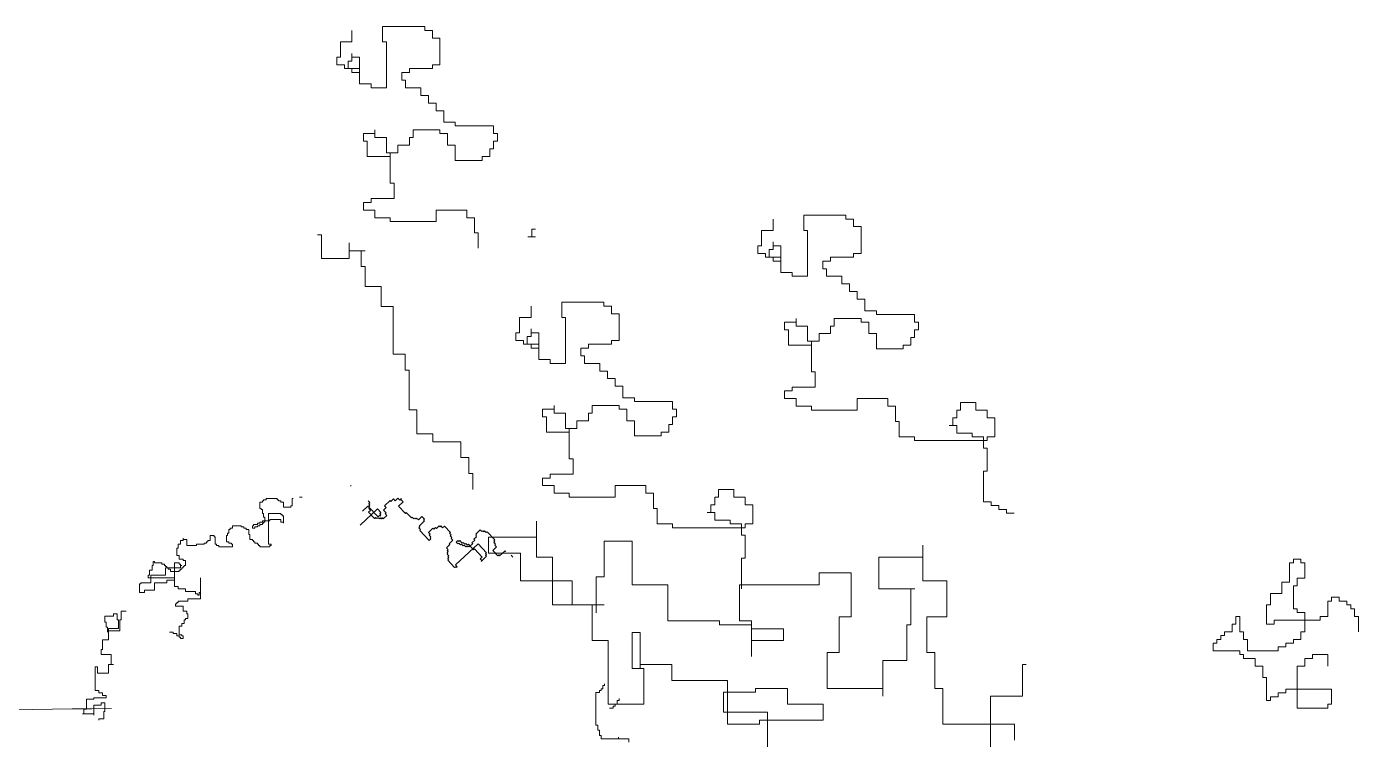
# Model space of a CAD drawing. Header units: millimetres. Extents: x 485872 to 486142, y -52344 to -52207.
# Drawn here: x 486120.5644 to 486120.8644, y -52309.1919 to -52309.0313 of the extents above; entities that cross this region are included whole.
import ezdxf

# ---------------------------------------------------------------- set-up
doc = ezdxf.new("R2010")
doc.units = ezdxf.units.MM
doc.header["$LTSCALE"] = 15
doc.layers.add('JJ2', color=3, linetype='Continuous')

# ---------------------------------------------------------------- blocks, each defined once
blk = doc.blocks.new('sf')
at = {"color": 84, "lineweight": 5}
for p, q in [((18127.14, 471775.8), (18127.14, 471774.16)), ((18145.23, 471775.8), (18127.14, 471775.8)), ((18145.23, 471769.23), (18145.23, 471775.8)), ((18120.56, 471770.87), (18120.56, 471759.37)), ((18123.85, 471770.87), (18120.56, 471770.87)), ((18123.85, 471774.16), (18123.85, 471770.87)), ((18127.14, 471774.16), (18123.85, 471774.16)), ((18158.39, 471774.16), (18158.39, 471769.23)), ((18143.59, 471749.51), (18143.59, 471769.23)), ((18143.59, 471769.23), (18145.23, 471769.23)), ((18158.39, 471769.23), (18163.32, 471769.23)), ((18158.39, 471764.3), (18158.39, 471761.01)), ((18158.39, 471762.65), (18158.39, 471764.3)), ((18163.32, 471769.23), (18163.32, 471762.65)), ((18120.56, 471759.37), (18123.85, 471759.37)), ((18123.85, 471759.37), (18123.85, 471757.72)), ((18155.1, 471762.65), (18158.39, 471762.65)), ((18155.1, 471756.08), (18155.1, 471762.65)), ((18158.39, 471761.01), (18160.03, 471761.01)), ((18160.03, 471761.01), (18160.03, 471757.72)), ((18161.67, 471759.37), (18161.67, 471757.72)), ((18164.96, 471759.37), (18161.67, 471759.37)), ((18163.32, 471762.65), (18164.96, 471762.65)), ((18164.96, 471762.65), (18164.96, 471759.37)), ((18123.85, 471757.72), (18133.72, 471757.72)), ((18133.72, 471757.72), (18133.72, 471756.08)), ((18133.72, 471756.08), (18137.01, 471756.08)), ((18137.01, 471756.08), (18137.01, 471752.79)), ((18155.1, 471757.72), (18155.1, 471751.15)), ((18160.03, 471757.72), (18155.1, 471757.72)), ((18158.39, 471756.08), (18155.1, 471756.08)), ((18158.39, 471757.72), (18158.39, 471756.08)), ((18161.67, 471757.72), (18158.39, 471757.72)), ((18128.79, 471749.51), (18128.79, 471746.22)), ((18135.36, 471749.51), (18128.79, 471749.51)), ((18135.36, 471752.79), (18135.36, 471749.51)), ((18137.01, 471752.79), (18135.36, 471752.79)), ((18150.16, 471749.51), (18143.59, 471749.51)), ((18150.16, 471751.15), (18150.16, 471749.51)), ((18155.1, 471751.15), (18150.16, 471751.15)), ((18122.21, 471742.94), (18122.21, 471739.65)), ((18125.5, 471742.94), (18122.21, 471742.94)), ((18125.5, 471746.22), (18125.5, 471742.94)), ((18128.79, 471746.22), (18125.5, 471746.22)), ((18118.92, 471739.65), (18118.92, 471734.72)), ((18122.21, 471739.65), (18118.92, 471739.65)), ((18097.54, 471733.08), (18097.54, 471729.79)), ((18113.99, 471733.08), (18097.54, 471733.08)), ((18113.99, 471734.72), (18113.99, 471733.08)), ((18118.92, 471734.72), (18113.99, 471734.72)), ((18120.56, 471731.43), (18132.07, 471731.43)), ((18120.56, 471729.79), (18120.56, 471731.43)), ((18132.07, 471731.43), (18132.07, 471728.15)), ((18148.52, 471731.43), (18148.52, 471728.15)), ((18148.52, 471729.79), (18148.52, 471731.43)), ((18095.9, 471729.79), (18095.9, 471726.5)), ((18097.54, 471729.79), (18095.9, 471729.79)), ((18095.9, 471726.5), (18097.54, 471726.5)), ((18097.54, 471726.5), (18097.54, 471723.22)), ((18113.99, 471724.86), (18117.27, 471724.86)), ((18113.99, 471718.29), (18113.99, 471724.86)), ((18117.27, 471729.79), (18120.56, 471729.79)), ((18117.27, 471724.86), (18117.27, 471729.79)), ((18132.07, 471728.15), (18133.72, 471728.15)), ((18133.72, 471728.15), (18133.72, 471724.86)), ((18133.72, 471724.86), (18138.65, 471724.86)), ((18138.65, 471724.86), (18138.65, 471721.58)), ((18143.59, 471728.15), (18143.59, 471721.58)), ((18148.52, 471728.15), (18143.59, 471728.15)), ((18153.45, 471729.79), (18148.52, 471729.79)), ((18151.81, 471726.5), (18153.45, 471726.5)), ((18151.81, 471719.93), (18151.81, 471726.5)), ((18153.45, 471726.5), (18153.45, 471729.79)), ((18097.54, 471723.22), (18099.19, 471723.22)), ((18099.19, 471723.22), (18099.19, 471719.93)), ((18099.19, 471719.93), (18102.47, 471719.93)), ((18102.47, 471719.93), (18102.47, 471718.29)), ((18138.65, 471721.58), (18141.94, 471721.58)), ((18141.94, 471721.58), (18141.94, 471708.43)), ((18143.59, 471721.58), (18141.94, 471721.58)), ((18141.94, 471721.58), (18141.94, 471719.93)), ((18141.94, 471719.93), (18151.81, 471719.93)), ((18102.47, 471718.29), (18113.99, 471718.29)), ((18140.3, 471708.43), (18140.3, 471701.86)), ((18141.94, 471708.43), (18140.3, 471708.43)), ((18140.3, 471701.86), (18150.16, 471701.86)), ((18150.16, 471701.86), (18150.16, 471700.22)), ((18109.05, 471696.93), (18109.05, 471693.64)), ((18122.21, 471696.93), (18109.05, 471696.93)), ((18122.21, 471692), (18122.21, 471696.93)), ((18148.52, 471696.93), (18148.52, 471693.64)), ((18153.45, 471696.93), (18148.52, 471696.93)), ((18150.16, 471700.22), (18153.45, 471700.22)), ((18153.45, 471700.22), (18153.45, 471696.93)), ((17946.12, 471693.07), (17942.83, 471693.07)), ((17942.83, 471693.07), (17942.83, 471689.79)), ((17964.21, 471694.72), (17946.12, 471694.72)), ((17946.12, 471694.72), (17946.12, 471693.07)), ((17964.21, 471688.15), (17964.21, 471694.72)), ((17977.37, 471693.07), (17977.37, 471688.15)), ((18109.05, 471693.64), (18105.76, 471693.64)), ((18105.76, 471693.64), (18105.76, 471687.07)), ((18141.94, 471692), (18122.21, 471692)), ((18141.94, 471693.64), (18141.94, 471692)), ((18148.52, 471693.64), (18141.94, 471693.64)), ((17942.83, 471689.79), (17939.54, 471689.79)), ((17939.54, 471689.79), (17939.54, 471678.29)), ((17962.57, 471688.15), (17964.21, 471688.15)), ((17962.57, 471668.43), (17962.57, 471688.15)), ((17977.37, 471688.15), (17982.3, 471688.15)), ((17982.3, 471688.15), (17982.3, 471681.57)), ((18079.45, 471688.71), (18081.1, 471688.71)), ((18082.74, 471685.43), (18079.45, 471685.43)), ((18081.1, 471688.71), (18081.1, 471685.43)), ((18081.1, 471685.43), (18082.74, 471685.43)), ((18104.12, 471687.07), (18104.12, 471680.5)), ((18105.76, 471687.07), (18104.12, 471687.07)), ((18171.55, 471676.03), (18171.55, 471686.29)), ((18171.55, 471686.29), (18173.26, 471686.29)), ((17974.08, 471675), (17974.08, 471681.57)), ((17974.08, 471681.57), (17977.37, 471681.57)), ((17977.37, 471681.57), (17977.37, 471683.22)), ((17977.37, 471683.22), (17977.37, 471679.93)), ((17977.37, 471679.93), (17979.01, 471679.93)), ((17979.01, 471679.93), (17979.01, 471676.64)), ((17982.3, 471681.57), (17983.94, 471681.57)), ((17983.94, 471681.57), (17983.94, 471678.29)), ((18154.43, 471679.45), (18152.72, 471679.45)), ((18152.72, 471679.45), (18159.57, 471679.45)), ((18154.43, 471672.61), (18154.43, 471679.45)), ((18159.57, 471679.45), (18159.57, 471682.87)), ((18159.57, 471682.87), (18159.57, 471676.03)), ((17939.54, 471678.29), (17942.83, 471678.29)), ((17942.83, 471678.29), (17942.83, 471676.64)), ((17942.83, 471676.64), (17952.7, 471676.64)), ((17952.7, 471676.64), (17952.7, 471675)), ((17952.7, 471675), (17955.99, 471675)), ((17955.99, 471675), (17955.99, 471671.71)), ((17979.01, 471676.64), (17974.08, 471676.64)), ((17974.08, 471676.64), (17974.08, 471670.07)), ((17977.37, 471675), (17974.08, 471675)), ((17980.66, 471676.64), (17977.37, 471676.64)), ((17977.37, 471676.64), (17977.37, 471675)), ((17983.94, 471678.29), (17980.66, 471678.29)), ((17980.66, 471678.29), (17980.66, 471676.64)), ((18159.57, 471676.03), (18171.55, 471676.03)), ((17954.34, 471668.43), (17947.77, 471668.43)), ((17947.77, 471668.43), (17947.77, 471665.14)), ((17955.99, 471671.71), (17954.34, 471671.71)), ((17954.34, 471671.71), (17954.34, 471668.43)), ((17969.14, 471668.43), (17962.57, 471668.43)), ((17974.08, 471670.07), (17969.14, 471670.07)), ((17969.14, 471670.07), (17969.14, 471668.43)), ((18152.72, 471664.05), (18152.72, 471672.61)), ((18152.72, 471672.61), (18154.43, 471672.61)), ((17944.48, 471661.86), (17941.19, 471661.86)), ((17941.19, 471661.86), (17941.19, 471658.57)), ((17947.77, 471665.14), (17944.48, 471665.14)), ((17944.48, 471665.14), (17944.48, 471661.86)), ((18145.87, 471655.5), (18145.87, 471664.05)), ((18145.87, 471664.05), (18152.72, 471664.05)), ((17941.19, 471658.57), (17937.9, 471658.57)), ((17937.9, 471658.57), (17937.9, 471653.64)), ((18050.16, 471655.65), (18046.87, 471655.65)), ((18046.87, 471655.65), (18046.87, 471652.37)), ((18068.25, 471657.3), (18050.16, 471657.3)), ((18050.16, 471657.3), (18050.16, 471655.65)), ((18068.25, 471650.72), (18068.25, 471657.3)), ((18081.4, 471655.65), (18081.4, 471650.72)), ((18140.73, 471634.97), (18140.73, 471655.5)), ((18140.73, 471655.5), (18145.87, 471655.5)), ((17932.97, 471652), (17916.52, 471652)), ((17916.52, 471652), (17916.52, 471648.71)), ((17937.9, 471653.64), (17932.97, 471653.64)), ((17932.97, 471653.64), (17932.97, 471652)), ((17939.54, 471648.71), (17939.54, 471650.35)), ((17939.54, 471650.35), (17951.05, 471650.35)), ((17951.05, 471650.35), (17951.05, 471647.07)), ((17967.5, 471648.71), (17967.5, 471650.35)), ((17967.5, 471650.35), (17967.5, 471647.07)), ((18046.87, 471652.37), (18043.58, 471652.37)), ((18043.58, 471652.37), (18043.58, 471640.86)), ((18066.6, 471650.72), (18068.25, 471650.72)), ((18066.6, 471631.01), (18066.6, 471650.72)), ((18081.4, 471650.72), (18086.33, 471650.72)), ((18086.33, 471650.72), (18086.33, 471644.15)), ((17916.52, 471648.71), (17914.88, 471648.71)), ((17914.88, 471648.71), (17914.88, 471645.42)), ((17914.88, 471645.42), (17916.52, 471645.42)), ((17916.52, 471645.42), (17916.52, 471642.14)), ((17936.25, 471643.78), (17936.25, 471648.71)), ((17936.25, 471648.71), (17939.54, 471648.71)), ((17951.05, 471647.07), (17952.7, 471647.07)), ((17952.7, 471647.07), (17952.7, 471643.78)), ((17967.5, 471647.07), (17962.57, 471647.07)), ((17962.57, 471647.07), (17962.57, 471640.49)), ((17972.43, 471648.71), (17967.5, 471648.71)), ((17970.79, 471638.85), (17970.79, 471645.42)), ((17970.79, 471645.42), (17972.43, 471645.42)), ((17972.43, 471645.42), (17972.43, 471648.71)), ((18078.11, 471637.58), (18078.11, 471644.15)), ((18078.11, 471644.15), (18081.4, 471644.15)), ((18081.4, 471644.15), (18081.4, 471645.79)), ((18081.4, 471645.79), (18081.4, 471642.51)), ((18086.33, 471644.15), (18087.98, 471644.15)), ((18087.98, 471644.15), (18087.98, 471640.86)), ((17916.52, 471642.14), (17918.17, 471642.14)), ((17918.17, 471642.14), (17918.17, 471638.85)), ((17918.17, 471638.85), (17921.45, 471638.85)), ((17921.45, 471638.85), (17921.45, 471637.21)), ((17932.97, 471637.21), (17932.97, 471643.78)), ((17932.97, 471643.78), (17936.25, 471643.78)), ((17952.7, 471643.78), (17957.63, 471643.78)), ((17957.63, 471643.78), (17957.63, 471640.49)), ((17957.63, 471640.49), (17960.92, 471640.49)), ((17960.92, 471640.49), (17960.92, 471638.85)), ((17962.57, 471640.49), (17960.92, 471640.49)), ((17960.92, 471640.49), (17960.92, 471627.35)), ((17960.92, 471638.85), (17970.79, 471638.85)), ((18043.58, 471640.86), (18046.87, 471640.86)), ((18046.87, 471640.86), (18046.87, 471639.22)), ((18046.87, 471639.22), (18056.73, 471639.22)), ((18056.73, 471639.22), (18056.73, 471637.58)), ((18083.05, 471639.22), (18078.11, 471639.22)), ((18078.11, 471639.22), (18078.11, 471632.65)), ((18081.4, 471642.51), (18083.05, 471642.51)), ((18084.69, 471639.22), (18081.4, 471639.22)), ((18081.4, 471639.22), (18081.4, 471637.58)), ((18083.05, 471642.51), (18083.05, 471639.22)), ((18087.98, 471640.86), (18084.69, 471640.86)), ((18084.69, 471640.86), (18084.69, 471639.22)), ((17921.45, 471637.21), (17932.97, 471637.21)), ((18056.73, 471637.58), (18060.02, 471637.58)), ((18060.02, 471634.29), (18058.38, 471634.29)), ((18058.38, 471634.29), (18058.38, 471631.01)), ((18060.02, 471637.58), (18060.02, 471634.29)), ((18078.11, 471632.65), (18073.18, 471632.65)), ((18073.18, 471632.65), (18073.18, 471631.01)), ((18081.4, 471637.58), (18078.11, 471637.58)), ((18135.6, 471628.13), (18135.6, 471634.97)), ((18135.6, 471634.97), (18140.73, 471634.97)), ((17960.92, 471627.35), (17959.28, 471627.35)), ((17959.28, 471627.35), (17959.28, 471620.78)), ((18051.8, 471627.72), (18048.51, 471627.72)), ((18048.51, 471627.72), (18048.51, 471624.43)), ((18058.38, 471631.01), (18051.8, 471631.01)), ((18051.8, 471631.01), (18051.8, 471627.72)), ((18073.18, 471631.01), (18066.6, 471631.01)), ((18133.88, 471628.13), (18135.6, 471628.13)), ((18133.88, 471611.02), (18133.88, 471628.13)), ((18045.22, 471621.15), (18041.93, 471621.15)), ((18041.93, 471621.15), (18041.93, 471616.22)), ((18048.51, 471624.43), (18045.22, 471624.43)), ((18045.22, 471624.43), (18045.22, 471621.15)), ((17941.19, 471615.85), (17928.03, 471615.85)), ((17928.03, 471615.85), (17928.03, 471612.56)), ((17941.19, 471610.92), (17941.19, 471615.85)), ((17959.28, 471620.78), (17969.14, 471620.78)), ((17972.43, 471615.85), (17967.5, 471615.85)), ((17967.5, 471615.85), (17967.5, 471612.56)), ((17969.14, 471620.78), (17969.14, 471619.13)), ((17969.14, 471619.13), (17972.43, 471619.13)), ((17972.43, 471619.13), (17972.43, 471615.85)), ((18041.93, 471616.22), (18037, 471616.22)), ((18037, 471616.22), (18037, 471614.57)), ((17885.28, 471607.63), (17885.28, 471610.92)), ((17885.28, 471610.92), (17890.21, 471610.92)), ((17890.21, 471610.92), (17890.21, 471614.21)), ((17890.21, 471614.21), (17896.79, 471614.21)), ((17896.79, 471614.21), (17896.79, 471610.92)), ((17896.79, 471610.92), (17898.43, 471610.92)), ((17898.43, 471610.92), (17898.43, 471607.63)), ((17924.74, 471612.56), (17924.74, 471605.99)), ((17928.03, 471612.56), (17924.74, 471612.56)), ((17960.92, 471610.92), (17941.19, 471610.92)), ((17967.5, 471612.56), (17960.92, 471612.56)), ((17960.92, 471612.56), (17960.92, 471610.92)), ((18020.56, 471611.29), (18018.91, 471611.29)), ((18018.91, 471611.29), (18018.91, 471608)), ((18037, 471614.57), (18020.56, 471614.57)), ((18020.56, 471614.57), (18020.56, 471611.29)), ((18040.29, 471606.36), (18040.29, 471611.29)), ((18040.29, 471611.29), (18043.58, 471611.29)), ((18043.58, 471611.29), (18043.58, 471612.93)), ((18043.58, 471612.93), (18055.09, 471612.93)), ((18055.09, 471612.93), (18055.09, 471609.65)), ((18071.53, 471611.29), (18071.53, 471612.93)), ((18071.53, 471612.93), (18071.53, 471609.65)), ((18076.47, 471611.29), (18071.53, 471611.29)), ((18076.47, 471608), (18076.47, 471611.29)), ((18130.46, 471611.02), (18133.88, 471611.02)), ((18130.46, 471600.76), (18130.46, 471611.02)), ((17881.99, 471607.63), (17885.28, 471607.63)), ((17881.99, 471599.42), (17881.99, 471607.63)), ((17898.43, 471607.63), (17900.08, 471607.63)), ((17901.72, 471604.35), (17898.43, 471604.35)), ((17898.43, 471604.35), (17898.43, 471601.06)), ((17900.08, 471607.63), (17900.08, 471604.35)), ((17900.08, 471604.35), (17901.72, 471604.35)), ((17924.74, 471605.99), (17923.1, 471605.99)), ((17923.1, 471605.99), (17923.1, 471599.42)), ((18018.91, 471608), (18020.56, 471608)), ((18020.56, 471608), (18020.56, 471604.72)), ((18020.56, 471604.72), (18022.2, 471604.72)), ((18022.2, 471604.72), (18022.2, 471601.43)), ((18037, 471599.79), (18037, 471606.36)), ((18037, 471606.36), (18040.29, 471606.36)), ((18055.09, 471609.65), (18056.73, 471609.65)), ((18056.73, 471609.65), (18056.73, 471606.36)), ((18056.73, 471606.36), (18061.67, 471606.36)), ((18061.67, 471606.36), (18061.67, 471603.07)), ((18071.53, 471609.65), (18066.6, 471609.65)), ((18066.6, 471609.65), (18066.6, 471603.07)), ((18074.82, 471601.43), (18074.82, 471608)), ((18074.82, 471608), (18076.47, 471608)), ((17885.28, 471599.42), (17881.99, 471599.42)), ((17885.28, 471597.77), (17885.28, 471599.42)), ((17891.85, 471599.42), (17886.92, 471599.42)), ((17886.92, 471599.42), (17886.92, 471594.49)), ((17898.43, 471601.06), (17891.85, 471601.06)), ((17891.85, 471601.06), (17891.85, 471599.42)), ((17923.1, 471599.42), (17916.52, 471599.42)), ((17916.52, 471599.42), (17916.52, 471597.77)), ((18022.2, 471601.43), (18025.49, 471601.43)), ((18025.49, 471601.43), (18025.49, 471599.79)), ((18025.49, 471599.79), (18037, 471599.79)), ((18061.67, 471603.07), (18064.96, 471603.07)), ((18064.96, 471603.07), (18064.96, 471601.43)), ((18066.6, 471603.07), (18064.96, 471603.07)), ((18064.96, 471603.07), (18064.96, 471589.93)), ((18064.96, 471601.43), (18074.82, 471601.43)), ((18123.61, 471597.33), (18123.61, 471600.76)), ((18123.61, 471600.76), (18130.46, 471600.76)), ((17916.52, 471597.77), (17885.28, 471597.77)), ((17886.92, 471594.49), (17885.28, 471594.49)), ((17885.28, 471594.49), (17885.28, 471584.63)), ((18111.63, 471590.49), (18111.63, 471597.33)), ((18111.63, 471597.33), (18123.61, 471597.33)), ((18064.96, 471589.93), (18063.31, 471589.93)), ((18063.31, 471589.93), (18063.31, 471583.36)), ((18108.2, 471583.65), (18108.2, 471590.49)), ((18108.2, 471590.49), (18111.63, 471590.49)), ((17885.28, 471584.63), (17886.92, 471584.63)), ((17886.92, 471584.63), (17886.92, 471571.48)), ((18063.31, 471583.36), (18073.18, 471583.36)), ((18073.18, 471583.36), (18073.18, 471581.71)), ((18073.18, 471581.71), (18076.47, 471581.71)), ((18076.47, 471581.71), (18076.47, 471578.43)), ((18106.49, 471576.81), (18106.49, 471583.65)), ((18106.49, 471583.65), (18108.2, 471583.65)), ((17994.24, 471573.5), (17994.24, 471576.78)), ((17994.24, 471576.78), (18000.82, 471576.78)), ((18000.82, 471576.78), (18000.82, 471573.5)), ((18045.22, 471578.43), (18032.07, 471578.43)), ((18032.07, 471578.43), (18032.07, 471575.14)), ((18045.22, 471573.5), (18045.22, 471578.43)), ((18076.47, 471578.43), (18071.53, 471578.43)), ((18071.53, 471578.43), (18071.53, 471575.14)), ((18158.84, 471578.69), (18158.84, 471578.15)), ((17883.63, 471569.84), (17880.34, 471569.84)), ((17880.34, 471569.84), (17880.34, 471568.2)), ((17886.92, 471571.48), (17883.63, 471571.48)), ((17883.63, 471571.48), (17883.63, 471569.84)), ((17986.02, 471570.21), (17989.31, 471570.21)), ((17986.02, 471562), (17986.02, 471570.21)), ((17989.31, 471570.21), (17989.31, 471573.5)), ((17989.31, 471573.5), (17994.24, 471573.5)), ((18000.82, 471573.5), (18002.47, 471573.5)), ((18002.47, 471573.5), (18002.47, 471570.21)), ((18002.47, 471570.21), (18004.11, 471570.21)), ((18004.11, 471570.21), (18004.11, 471566.92)), ((18028.78, 471575.14), (18028.78, 471568.57)), ((18032.07, 471575.14), (18028.78, 471575.14)), ((18064.96, 471573.5), (18045.22, 471573.5)), ((18071.53, 471575.14), (18064.96, 471575.14)), ((18064.96, 471575.14), (18064.96, 471573.5)), ((18135.43, 471566.51), (18138.35, 471569.62)), ((18136.41, 471571.44), (18137.5, 471572.61)), ((18138.35, 471569.62), (18136.41, 471571.44)), ((18137.12, 471572.97), (18137.89, 471572.24)), ((18137.5, 471572.61), (18137.12, 471572.97)), ((18137.89, 471572.24), (18138.62, 471573.02)), ((18138.62, 471573.02), (18139.79, 471571.93)), ((18139.79, 471571.93), (18140.52, 471572.7)), ((18140.52, 471572.7), (18141.68, 471571.61)), ((18141.68, 471571.61), (18142.04, 471572)), ((18142.04, 471572), (18144.37, 471569.81)), ((18144.37, 471569.81), (18143.65, 471569.04)), ((18151.54, 471569.67), (18147.16, 471565.01)), ((18150.74, 471571.15), (18151.47, 471571.93)), ((18151.13, 471570.79), (18150.74, 471571.15)), ((18150.76, 471570.4), (18151.13, 471570.79)), ((18151.15, 471570.03), (18150.76, 471570.4)), ((18150.79, 471569.64), (18151.15, 471570.03)), ((18151.17, 471569.28), (18150.79, 471569.64)), ((18153.87, 471567.48), (18151.54, 471569.67)), ((18179.88, 471573.43), (18180.94, 471573.43)), ((18183.61, 471572.9), (18184.14, 471572.9)), ((18184.14, 471572.9), (18184.14, 471569.7)), ((18184.14, 471569.7), (18184.67, 471569.7)), ((18184.67, 471569.7), (18184.67, 471569.17)), ((18187.87, 471569.17), (18187.87, 471571.3)), ((18187.87, 471571.3), (18188.94, 471571.3)), ((18188.94, 471571.3), (18188.94, 471571.83)), ((18188.94, 471571.83), (18190, 471571.83)), ((18190, 471571.83), (18190, 471572.37)), ((18190, 471572.37), (18190.53, 471572.37)), ((18190.53, 471572.37), (18190.53, 471572.9)), ((18190.53, 471572.9), (18195.33, 471572.9)), ((18195.33, 471572.9), (18195.33, 471572.37)), ((18195.33, 471572.37), (18196.4, 471572.37)), ((18196.4, 471572.37), (18196.4, 471571.83)), ((18196.4, 471571.83), (18196.93, 471571.83)), ((18196.93, 471571.83), (18196.93, 471571.3)), ((18196.93, 471571.3), (18197.99, 471571.3)), ((18197.99, 471571.3), (18197.99, 471568.64)), ((17877.05, 471566.56), (17873.77, 471566.56)), ((17880.34, 471568.2), (17877.05, 471568.2)), ((17877.05, 471568.2), (17877.05, 471566.56)), ((18005.76, 471566.92), (18002.47, 471566.92)), ((18002.47, 471566.92), (18002.47, 471563.64)), ((18004.11, 471566.92), (18005.76, 471566.92)), ((18028.78, 471568.57), (18027.13, 471568.57)), ((18027.13, 471568.57), (18027.13, 471562)), ((18127.22, 471563.99), (18128.32, 471565.15)), ((18127.61, 471563.62), (18127.22, 471563.99)), ((18128.32, 471565.15), (18129.87, 471563.69)), ((18129.87, 471563.69), (18130.6, 471564.47)), ((18130.6, 471564.47), (18130.99, 471564.11)), ((18130.99, 471564.11), (18131.35, 471564.5)), ((18131.35, 471564.5), (18131.74, 471564.13)), ((18131.74, 471564.13), (18132.47, 471564.91)), ((18132.47, 471564.91), (18132.86, 471564.54)), ((18132.86, 471564.54), (18135.05, 471566.88)), ((18135.05, 471566.88), (18135.43, 471566.51)), ((18144.1, 471566.41), (18143.38, 471565.64)), ((18143.38, 471565.64), (18144.93, 471564.18)), ((18143.65, 471569.04), (18144.81, 471567.94)), ((18144.81, 471567.94), (18143.72, 471566.78)), ((18143.72, 471566.78), (18144.1, 471566.41)), ((18144.93, 471564.18), (18145.29, 471564.57)), ((18145.29, 471564.57), (18145.68, 471564.2)), ((18145.68, 471564.2), (18146.05, 471564.59)), ((18145.97, 471566.85), (18147.43, 471568.41)), ((18146.36, 471566.49), (18145.97, 471566.85)), ((18146, 471566.1), (18146.36, 471566.49)), ((18146.39, 471565.73), (18146, 471566.1)), ((18146.02, 471565.35), (18146.39, 471565.73)), ((18146.39, 471565.73), (18146.02, 471565.35)), ((18146.05, 471564.59), (18146.43, 471564.23)), ((18147.16, 471565.01), (18146.39, 471565.73)), ((18146.43, 471564.23), (18146.8, 471564.62)), ((18146.8, 471564.62), (18147.19, 471564.25)), ((18147.19, 471564.25), (18147.55, 471564.64)), ((18147.43, 471568.41), (18154.81, 471561.48)), ((18147.55, 471564.64), (18147.94, 471564.28)), ((18147.94, 471564.28), (18148.3, 471564.67)), ((18148.3, 471564.67), (18148.69, 471564.3)), ((18148.69, 471564.3), (18151.24, 471567.02)), ((18150.47, 471567.75), (18151.2, 471568.53)), ((18151.24, 471567.02), (18150.47, 471567.75)), ((18150.81, 471568.89), (18151.17, 471569.28)), ((18151.2, 471568.53), (18150.81, 471568.89)), ((18184.67, 471569.17), (18187.87, 471569.17)), ((18187.87, 471562.25), (18187.87, 471565.44)), ((18187.87, 471565.44), (18188.4, 471565.44)), ((18188.4, 471565.44), (18188.4, 471565.98)), ((18188.4, 471565.98), (18188.94, 471565.98)), ((18188.94, 471565.98), (18188.94, 471566.51)), ((18188.94, 471566.51), (18194.26, 471566.51)), ((18194.26, 471566.51), (18194.26, 471553.2)), ((18196.4, 471564.91), (18195.86, 471564.91)), ((18195.86, 471564.91), (18195.86, 471562.78)), ((18196.93, 471566.51), (18196.4, 471566.51)), ((18196.4, 471566.51), (18196.4, 471564.91)), ((18197.46, 471568.11), (18196.93, 471568.11)), ((18196.93, 471568.11), (18196.93, 471566.51)), ((18197.99, 471568.64), (18197.46, 471568.64)), ((18197.46, 471568.64), (18197.46, 471568.11)), ((17989.31, 471562), (17986.02, 471562)), ((17989.31, 471560.35), (17989.31, 471562)), ((18020.56, 471560.35), (17989.31, 471560.35)), ((17995.89, 471562), (17990.96, 471562)), ((17990.96, 471562), (17990.96, 471557.07)), ((18002.47, 471563.64), (17995.89, 471563.64)), ((17995.89, 471563.64), (17995.89, 471562)), ((18027.13, 471562), (18020.56, 471562)), ((18020.56, 471562), (18020.56, 471560.35)), ((18079.1, 471556.28), (18079.1, 471563.12)), ((18079.1, 471563.12), (18079.1, 471547.72)), ((18096.98, 471555.1), (18100.26, 471558.59)), ((18100.26, 471558.59), (18100.65, 471558.23)), ((18100.65, 471558.23), (18101.38, 471559.01)), ((18101.38, 471559.01), (18101.77, 471558.64)), ((18101.77, 471558.64), (18102.13, 471559.03)), ((18102.13, 471559.03), (18102.52, 471558.67)), ((18102.52, 471558.67), (18103.25, 471559.44)), ((18103.25, 471559.44), (18105.19, 471557.62)), ((18116.1, 471558.35), (18118.65, 471561.07)), ((18116.49, 471557.99), (18116.1, 471558.35)), ((18118.65, 471561.07), (18119.43, 471560.34)), ((18119.43, 471560.34), (18120.16, 471561.12)), ((18120.16, 471561.12), (18120.54, 471560.76)), ((18120.54, 471560.76), (18120.91, 471561.14)), ((18120.91, 471561.14), (18122.07, 471560.05)), ((18122.07, 471560.05), (18122.44, 471560.44)), ((18122.44, 471560.44), (18123.21, 471559.71)), ((18123.21, 471559.71), (18123.58, 471560.1)), ((18123.58, 471560.1), (18125.52, 471558.28)), ((18125.52, 471558.28), (18124.79, 471557.5)), ((18125.25, 471554.88), (18129.26, 471559.15)), ((18127.25, 471563.23), (18127.61, 471563.62)), ((18129.58, 471561.05), (18127.25, 471563.23)), ((18128.87, 471559.52), (18129.6, 471560.29)), ((18129.26, 471559.15), (18128.87, 471559.52)), ((18129.21, 471560.66), (18129.58, 471561.05)), ((18129.6, 471560.29), (18129.21, 471560.66)), ((18188.94, 471562.78), (18187.87, 471562.78)), ((18193.73, 471563.85), (18188.94, 471563.85)), ((18188.94, 471563.85), (18188.94, 471562.78)), ((18193.73, 471563.31), (18193.73, 471563.85)), ((18196.93, 471563.31), (18193.73, 471563.31)), ((18195.86, 471562.78), (18196.4, 471562.78)), ((18196.4, 471562.78), (18196.4, 471562.25)), ((18196.4, 471562.25), (18196.93, 471562.25)), ((18196.93, 471562.78), (18196.93, 471563.31)), ((18197.99, 471562.78), (18196.93, 471562.78)), ((18196.93, 471562.25), (18196.93, 471561.72)), ((18196.93, 471561.72), (18197.99, 471561.72)), ((18197.99, 471562.25), (18197.99, 471562.78)), ((18199.06, 471562.25), (18197.99, 471562.25)), ((18197.99, 471561.72), (18197.99, 471561.18)), ((18197.99, 471561.18), (18199.06, 471561.18)), ((18199.06, 471561.72), (18199.06, 471562.25)), ((18200.66, 471561.72), (18199.06, 471561.72)), ((18199.06, 471561.18), (18199.06, 471560.65)), ((18199.06, 471560.65), (18200.13, 471560.65)), ((18200.13, 471560.65), (18200.13, 471560.12)), ((18200.13, 471560.12), (18201.19, 471560.12)), ((18200.66, 471561.18), (18200.66, 471561.72)), ((18201.19, 471561.18), (18200.66, 471561.18)), ((18201.19, 471560.12), (18201.19, 471561.18)), ((18202.79, 471557.46), (18202.79, 471559.59)), ((18202.79, 471559.59), (18203.86, 471559.59)), ((18203.86, 471559.59), (18203.86, 471560.12)), ((18203.86, 471560.12), (18204.92, 471560.12)), ((18204.92, 471560.12), (18204.92, 471560.65)), ((18204.92, 471560.65), (18205.99, 471560.65)), ((18205.99, 471561.18), (18209.72, 471561.18)), ((18205.99, 471560.65), (18205.99, 471561.18)), ((18209.72, 471561.18), (18209.72, 471560.12)), ((18209.72, 471560.12), (18210.78, 471560.12)), ((18210.78, 471560.12), (18210.78, 471559.59)), ((18210.78, 471559.59), (18211.32, 471559.59)), ((18211.32, 471559.59), (18211.32, 471557.99)), ((17913.02, 471552.86), (17913.02, 471537.46)), ((17913.02, 471547.72), (17913.02, 471552.86)), ((17990.96, 471557.07), (17989.31, 471557.07)), ((17989.31, 471557.07), (17989.31, 471547.21)), ((18038.01, 471554.57), (18038.01, 471535.75)), ((18049.99, 471554.57), (18038.01, 471554.57)), ((18049.99, 471539.17), (18049.99, 471554.57)), ((18099.64, 471556.28), (18079.1, 471556.28)), ((18096.33, 471552.06), (18097.05, 471552.84)), ((18096.67, 471553.2), (18097.4, 471553.98)), ((18097.05, 471552.84), (18096.67, 471553.2)), ((18097.37, 471554.73), (18096.98, 471555.1)), ((18097.01, 471554.34), (18097.37, 471554.73)), ((18097.4, 471553.98), (18097.01, 471554.34)), ((18099.64, 471549.43), (18099.64, 471556.28)), ((18100.55, 471549.56), (18104.19, 471553.45)), ((18104.19, 471553.45), (18113.9, 471544.34)), ((18105.19, 471557.62), (18104.83, 471557.23)), ((18104.83, 471557.23), (18105.22, 471556.87)), ((18105.22, 471556.87), (18104.85, 471556.48)), ((18104.85, 471556.48), (18106.02, 471555.39)), ((18106.02, 471555.39), (18105.65, 471555)), ((18105.65, 471555), (18106.82, 471553.91)), ((18108.35, 471553.2), (18106.16, 471550.87)), ((18106.82, 471553.91), (18106.45, 471553.52)), ((18106.45, 471553.52), (18108.01, 471552.06)), ((18108.01, 471552.06), (18108.37, 471552.45)), ((18108.74, 471552.84), (18108.35, 471553.2)), ((18108.37, 471552.45), (18108.76, 471552.09)), ((18109.46, 471553.62), (18108.74, 471552.84)), ((18108.76, 471552.09), (18109.12, 471552.47)), ((18109.12, 471552.47), (18109.51, 471552.11)), ((18109.85, 471553.25), (18109.46, 471553.62)), ((18109.51, 471552.11), (18110.24, 471552.89)), ((18110.58, 471554.03), (18109.85, 471553.25)), ((18110.24, 471552.89), (18110.63, 471552.52)), ((18110.97, 471553.66), (18110.58, 471554.03)), ((18110.63, 471552.52), (18111.36, 471553.3)), ((18112.06, 471554.83), (18110.97, 471553.66)), ((18111.36, 471553.3), (18111.75, 471552.94)), ((18111.75, 471552.94), (18112.48, 471553.71)), ((18112.45, 471554.47), (18112.06, 471554.83)), ((18112.82, 471554.85), (18112.45, 471554.47)), ((18112.48, 471553.71), (18112.86, 471553.35)), ((18113.59, 471554.13), (18112.82, 471554.85)), ((18112.86, 471553.35), (18113.59, 471554.13)), ((18115.08, 471554.93), (18115.8, 471555.7)), ((18116.63, 471553.47), (18115.08, 471554.93)), ((18115.42, 471556.07), (18116.15, 471556.85)), ((18115.8, 471555.7), (18115.42, 471556.07)), ((18115.76, 471557.21), (18116.49, 471557.99)), ((18116.15, 471556.85), (18115.76, 471557.21)), ((18116.26, 471553.08), (18116.63, 471553.47)), ((18117.82, 471551.62), (18116.26, 471553.08)), ((18125.18, 471557.14), (18124.45, 471556.36)), ((18124.45, 471556.36), (18124.84, 471556)), ((18124.84, 471556), (18124.47, 471555.61)), ((18124.47, 471555.61), (18125.25, 471554.88)), ((18124.79, 471557.5), (18125.18, 471557.14)), ((18194.26, 471553.2), (18193.2, 471553.2)), ((18193.2, 471553.2), (18193.2, 471552.67)), ((18193.2, 471552.67), (18193.73, 471552.67)), ((18193.73, 471552.67), (18193.73, 471552.13)), ((18197.99, 471552.13), (18197.99, 471552.67)), ((18197.99, 471552.67), (18198.53, 471552.67)), ((18198.53, 471552.67), (18198.53, 471553.2)), ((18198.53, 471553.2), (18199.06, 471553.2)), ((18199.06, 471553.2), (18199.06, 471553.73)), ((18199.06, 471553.73), (18200.13, 471553.73)), ((18200.13, 471553.73), (18200.13, 471554.26)), ((18200.13, 471554.26), (18200.66, 471554.26)), ((18200.66, 471554.26), (18200.66, 471554.8)), ((18200.66, 471554.8), (18201.19, 471554.8)), ((18201.19, 471554.8), (18201.19, 471555.33)), ((18201.19, 471555.33), (18202.26, 471555.33)), ((18202.26, 471555.33), (18202.26, 471557.46)), ((18202.26, 471557.46), (18202.79, 471557.46)), ((18209.72, 471553.2), (18209.72, 471552.13)), ((18210.25, 471553.2), (18209.72, 471553.2)), ((18211.32, 471553.73), (18210.25, 471553.73)), ((18210.25, 471553.73), (18210.25, 471553.2)), ((18211.32, 471557.99), (18211.85, 471557.99)), ((18212.38, 471554.26), (18211.32, 471554.26)), ((18211.32, 471554.26), (18211.32, 471553.73)), ((18211.85, 471557.99), (18211.85, 471556.93)), ((18211.85, 471556.93), (18212.38, 471556.93)), ((18212.38, 471556.93), (18212.38, 471554.26)), ((18215.58, 471552.13), (18215.58, 471552.67)), ((18215.58, 471552.67), (18216.64, 471552.67)), ((18216.64, 471552.67), (18216.64, 471553.2)), ((18216.64, 471553.2), (18217.18, 471553.2)), ((18217.18, 471553.2), (18217.18, 471556.39)), ((18217.18, 471556.39), (18217.71, 471556.39)), ((18217.71, 471556.39), (18217.71, 471556.93)), ((18217.71, 471556.93), (18219.31, 471556.93)), ((18219.31, 471556.93), (18219.31, 471554.8)), ((18219.31, 471554.8), (18220.37, 471554.8)), ((18220.37, 471554.8), (18220.37, 471554.26)), ((18220.37, 471554.26), (18220.91, 471554.26)), ((18220.91, 471554.26), (18220.91, 471553.73)), ((18220.91, 471553.73), (18221.97, 471553.73)), ((18221.97, 471553.73), (18221.97, 471553.2)), ((18221.97, 471553.2), (18225.17, 471553.2)), ((18225.17, 471553.2), (18225.17, 471552.67)), ((18225.17, 471552.67), (18229.43, 471552.67)), ((18229.43, 471552.67), (18229.43, 471555.33)), ((18229.43, 471555.33), (18231.03, 471555.33)), ((18231.03, 471555.33), (18231.03, 471555.86)), ((18231.03, 471555.86), (18231.03, 471554.8)), ((18231.03, 471554.8), (18232.1, 471554.8)), ((18232.1, 471554.8), (18232.1, 471553.2)), ((18232.1, 471553.2), (18233.16, 471553.2)), ((18233.16, 471553.2), (18233.16, 471551.6)), ((17750.43, 471546.84), (17750.43, 471545.19)), ((17753.72, 471546.84), (17750.43, 471546.84)), ((17753.72, 471545.19), (17753.72, 471546.84)), ((17931.86, 471547.72), (17913.02, 471547.72)), ((17931.86, 471534.04), (17931.86, 471547.72)), ((17989.31, 471547.21), (17990.96, 471547.21)), ((17990.96, 471547.21), (17990.96, 471534.06)), ((18072.25, 471547.72), (18072.25, 471527.2)), ((18079.1, 471547.72), (18072.25, 471547.72)), ((18085.95, 471537.46), (18085.95, 471549.43)), ((18085.95, 471549.43), (18099.64, 471549.43)), ((18089.3, 471547.69), (18090.03, 471548.47)), ((18092.24, 471550.05), (18092.61, 471550.43)), ((18092.61, 471550.43), (18094.94, 471548.25)), ((18094.94, 471548.25), (18095.3, 471548.64)), ((18095.3, 471548.64), (18095.69, 471548.27)), ((18095.69, 471548.27), (18097.88, 471550.6)), ((18097.88, 471550.6), (18096.33, 471552.06)), ((18100.94, 471549.2), (18100.55, 471549.56)), ((18100.57, 471548.81), (18100.94, 471549.2)), ((18100.96, 471548.44), (18100.57, 471548.81)), ((18100.6, 471548.05), (18100.96, 471548.44)), ((18102.93, 471545.87), (18100.6, 471548.05)), ((18105.77, 471551.24), (18102.49, 471547.74)), ((18102.49, 471547.74), (18103.27, 471547.01)), ((18103.27, 471547.01), (18102.54, 471546.23)), ((18106.16, 471550.87), (18105.77, 471551.24)), ((18116.79, 471548.2), (18117.52, 471548.98)), ((18117.18, 471547.84), (18116.79, 471548.2)), ((18116.82, 471547.45), (18117.18, 471547.84)), ((18117.21, 471547.08), (18116.82, 471547.45)), ((18116.84, 471546.69), (18117.21, 471547.08)), ((18117.09, 471550.85), (18117.82, 471551.62)), ((18117.48, 471550.48), (18117.09, 471550.85)), ((18117.11, 471550.09), (18117.48, 471550.48)), ((18117.5, 471549.73), (18117.11, 471550.09)), ((18117.13, 471549.34), (18117.5, 471549.73)), ((18117.52, 471548.98), (18117.13, 471549.34)), ((18193.73, 471552.13), (18197.99, 471552.13)), ((18209.72, 471552.13), (18215.58, 471552.13)), ((18232.63, 471546.81), (18231.03, 471546.81)), ((18231.03, 471546.81), (18231.03, 471546.28)), ((18233.69, 471548.41), (18232.63, 471548.41)), ((18232.63, 471548.41), (18232.63, 471546.81)), ((18233.16, 471551.6), (18233.69, 471551.6)), ((18233.69, 471551.6), (18233.69, 471548.41)), ((17748.79, 471545.19), (17748.79, 471538.62)), ((17750.43, 471545.19), (17748.79, 471545.19)), ((17755.36, 471545.19), (17753.72, 471545.19)), ((17755.36, 471536.98), (17755.36, 471545.19)), ((18102.54, 471546.23), (18102.93, 471545.87)), ((18113.9, 471544.34), (18113.17, 471543.56)), ((18113.17, 471543.56), (18113.56, 471543.2)), ((18113.56, 471543.2), (18113.92, 471543.59)), ((18113.92, 471543.59), (18114.31, 471543.22)), ((18114.31, 471543.22), (18117.23, 471546.33)), ((18117.23, 471546.33), (18116.84, 471546.69)), ((18231.03, 471546.28), (18229.96, 471546.28)), ((18229.96, 471546.28), (18229.96, 471544.15)), ((18229.96, 471544.15), (18230.5, 471544.15)), ((18230.5, 471544.15), (18230.5, 471543.62)), ((18230.5, 471543.62), (18231.03, 471543.62)), ((18231.03, 471543.62), (18231.03, 471543.08)), ((18231.03, 471543.08), (18231.56, 471543.08)), ((18232.1, 471544.15), (18231.56, 471544.15)), ((18231.56, 471544.15), (18232.1, 471544.15)), ((18231.56, 471543.08), (18231.56, 471542.55)), ((18231.56, 471542.55), (18232.1, 471542.55)), ((18232.1, 471544.15), (18232.1, 471544.68)), ((18232.1, 471544.68), (18232.63, 471544.68)), ((18232.1, 471543.08), (18232.1, 471544.15)), ((18238.49, 471543.08), (18232.1, 471543.08)), ((18232.1, 471542.55), (18232.1, 471542.02)), ((18232.1, 471542.02), (18232.63, 471542.02)), ((18232.63, 471544.68), (18232.63, 471545.21)), ((18232.63, 471545.21), (18234.76, 471545.21)), ((18232.63, 471542.02), (18232.63, 471541.49)), ((18232.63, 471541.49), (18236.36, 471541.49)), ((18234.76, 471545.21), (18234.76, 471535.1)), ((18236.36, 471541.49), (18236.36, 471542.55)), ((18236.36, 471542.55), (18237.42, 471542.55)), ((18237.42, 471542.55), (18237.42, 471543.08)), ((18237.42, 471543.08), (18237.96, 471543.08)), ((18237.96, 471543.08), (18237.96, 471543.62)), ((18237.96, 471543.62), (18238.49, 471543.62)), ((18238.49, 471543.62), (18238.49, 471544.15)), ((18238.49, 471544.15), (18239.02, 471544.15)), ((18238.49, 471539.89), (18238.49, 471543.08)), ((18239.02, 471544.15), (18239.02, 471544.68)), ((18239.02, 471544.68), (18240.09, 471544.68)), ((18240.09, 471544.68), (18240.09, 471545.21)), ((18240.09, 471545.21), (18243.29, 471545.21)), ((18243.29, 471545.21), (18243.29, 471545.75)), ((18243.29, 471545.75), (18243.82, 471545.75)), ((18243.82, 471545.75), (18243.82, 471544.15)), ((18243.82, 471544.15), (18244.35, 471544.15)), ((18244.35, 471544.15), (18244.35, 471542.02)), ((18244.35, 471542.02), (18245.42, 471542.02)), ((18245.42, 471542.02), (18245.42, 471539.89)), ((17748.79, 471538.62), (17752.08, 471538.62)), ((17752.08, 471538.62), (17752.08, 471535.34)), ((17752.08, 471535.34), (17753.72, 471535.34)), ((17753.72, 471535.34), (17753.72, 471525.48)), ((17758.65, 471536.98), (17755.36, 471536.98)), ((17758.65, 471532.05), (17758.65, 471536.98)), ((17913.02, 471537.46), (17902.75, 471537.46)), ((17902.75, 471537.46), (17902.75, 471522.06)), ((17957.54, 471540.88), (17943.84, 471540.88)), ((17943.84, 471540.88), (17943.84, 471522.06)), ((17957.54, 471535.75), (17957.54, 471540.88)), ((17991.78, 471535.75), (17957.54, 471535.75)), ((17991.78, 471520.35), (17991.78, 471535.75)), ((18038.01, 471535.75), (18022.6, 471535.75)), ((18022.6, 471535.75), (18022.6, 471520.35)), ((18053.42, 471539.17), (18049.99, 471539.17)), ((18053.42, 471523.77), (18053.42, 471539.17)), ((18063.69, 471527.2), (18063.69, 471537.46)), ((18063.69, 471537.46), (18085.95, 471537.46)), ((18223.57, 471532.44), (18223.57, 471538.82)), ((18223.57, 471538.82), (18223.57, 471529.77)), ((18245.95, 471538.82), (18234.76, 471538.82)), ((18234.76, 471538.82), (18234.76, 471537.76)), ((18234.76, 471537.76), (18237.96, 471537.76)), ((18237.96, 471537.76), (18237.96, 471536.69)), ((18237.96, 471536.69), (18243.29, 471536.69)), ((18244.88, 471539.89), (18238.49, 471539.89)), ((18243.29, 471536.69), (18243.29, 471533.5)), ((18244.88, 471536.69), (18244.88, 471539.89)), ((18249.15, 471536.69), (18244.88, 471536.69)), ((18245.42, 471539.89), (18245.95, 471539.89)), ((18245.95, 471539.89), (18245.95, 471538.82)), ((18249.15, 471536.16), (18249.15, 471536.69)), ((18249.68, 471536.16), (18249.15, 471536.16)), ((18249.68, 471532.44), (18249.68, 471536.16)), ((17733.99, 471530.41), (17737.28, 471530.41)), ((17733.99, 471528.76), (17733.99, 471530.41)), ((17737.28, 471530.41), (17737.28, 471528.76)), ((17763.59, 471532.05), (17758.65, 471532.05)), ((17763.59, 471527.12), (17763.59, 471532.05)), ((17918.16, 471534.04), (17916.45, 471534.04)), ((17916.45, 471534.04), (17931.86, 471534.04)), ((17918.16, 471518.64), (17918.16, 471534.04)), ((18224.1, 471532.44), (18223.57, 471532.44)), ((18223.57, 471529.77), (18228.9, 471529.77)), ((18224.1, 471531.37), (18224.1, 471532.44)), ((18224.64, 471531.37), (18224.1, 471531.37)), ((18225.7, 471531.9), (18224.64, 471531.9)), ((18224.64, 471531.9), (18224.64, 471531.37)), ((18229.96, 471532.97), (18225.7, 471532.97)), ((18225.7, 471532.97), (18225.7, 471531.9)), ((18228.9, 471529.77), (18228.9, 471528.71)), ((18233.16, 471534.03), (18229.96, 471534.03)), ((18229.96, 471534.03), (18229.96, 471532.97)), ((18234.76, 471535.1), (18233.16, 471535.1)), ((18233.16, 471535.1), (18233.16, 471534.03)), ((18243.29, 471533.5), (18247.55, 471533.5)), ((18247.55, 471533.5), (18247.55, 471532.44)), ((18247.55, 471532.44), (18249.68, 471532.44)), ((17727.41, 471525.48), (17729.05, 471525.48)), ((17727.41, 471522.19), (17727.41, 471525.48)), ((17729.05, 471527.12), (17730.7, 471527.12)), ((17729.05, 471525.48), (17729.05, 471527.12)), ((17730.7, 471528.76), (17733.99, 471528.76)), ((17730.7, 471527.12), (17730.7, 471528.76)), ((17737.28, 471528.76), (17738.92, 471528.76)), ((17738.92, 471528.76), (17738.92, 471522.19)), ((17748.79, 471523.83), (17748.79, 471515.62)), ((17752.08, 471523.83), (17748.79, 471523.83)), ((17752.08, 471525.48), (17752.08, 471523.83)), ((17753.72, 471525.48), (17752.08, 471525.48)), ((17765.23, 471527.12), (17763.59, 471527.12)), ((17765.23, 471518.9), (17765.23, 471527.12)), ((18055.13, 471527.2), (18049.99, 471527.2)), ((18049.99, 471527.2), (18063.69, 471527.2)), ((18072.25, 471527.2), (18053.42, 471527.2)), ((18053.42, 471527.2), (18053.42, 471523.77)), ((18055.13, 471511.8), (18055.13, 471527.2)), ((18228.9, 471528.71), (18233.16, 471528.71)), ((18231.03, 471524.45), (18229.43, 471524.45)), ((18229.43, 471524.45), (18229.43, 471523.38)), ((18234.23, 471526.58), (18231.03, 471526.58)), ((18231.03, 471526.58), (18231.03, 471524.45)), ((18233.16, 471528.71), (18233.16, 471528.18)), ((18233.16, 471528.18), (18233.69, 471528.18)), ((18233.69, 471528.18), (18233.69, 471527.64)), ((18233.69, 471527.64), (18234.23, 471527.64)), ((18234.23, 471527.64), (18234.23, 471526.58)), ((18255.54, 471524.45), (18257.67, 471524.45)), ((18257.67, 471524.45), (18257.67, 471520.72)), ((17725.76, 471522.19), (17727.41, 471522.19)), ((17725.76, 471515.62), (17725.76, 471522.19)), ((17738.92, 471522.19), (17742.21, 471522.19)), ((17742.21, 471522.19), (17742.21, 471520.55)), ((17742.21, 471520.55), (17761.94, 471520.55)), ((17761.94, 471520.55), (17761.94, 471518.9)), ((17761.94, 471518.9), (17765.23, 471518.9)), ((17776.74, 471522.19), (17778.39, 471522.19)), ((17776.74, 471515.62), (17776.74, 471522.19)), ((17778.39, 471522.19), (17778.39, 471518.9)), ((17778.39, 471518.9), (17780.03, 471518.9)), ((17780.03, 471518.9), (17780.03, 471515.62)), ((17902.75, 471522.06), (17911.31, 471522.06)), ((17911.31, 471522.06), (17911.31, 471506.67)), ((17919.87, 471518.64), (17918.16, 471518.64)), ((17919.87, 471503.25), (17919.87, 471518.64)), ((17943.84, 471522.06), (17948.98, 471522.06)), ((17948.98, 471522.06), (17948.98, 471506.67)), ((17986.64, 471504.96), (17986.64, 471520.35)), ((17986.64, 471520.35), (17991.78, 471520.35)), ((18000.34, 471518.64), (17986.64, 471518.64)), ((17986.64, 471518.64), (17986.64, 471516.93)), ((18022.6, 471520.35), (18000.34, 471520.35)), ((18000.34, 471520.35), (18000.34, 471518.64)), ((18229.43, 471523.38), (18228.9, 471523.38)), ((18228.9, 471523.38), (18228.9, 471521.26)), ((18228.9, 471521.26), (18229.96, 471521.26)), ((18229.96, 471521.26), (18229.96, 471520.72)), ((18229.96, 471520.72), (18230.5, 471520.72)), ((18230.5, 471520.72), (18230.5, 471519.13)), ((18230.5, 471519.13), (18231.56, 471519.13)), ((18231.56, 471519.13), (18231.56, 471518.06)), ((18257.67, 471520.72), (18258.2, 471520.72)), ((18258.2, 471520.72), (18258.2, 471515.93)), ((18259.27, 471520.72), (18258.74, 471520.72)), ((18258.74, 471520.72), (18258.74, 471517)), ((18260.87, 471523.38), (18259.27, 471523.38)), ((18259.27, 471523.38), (18259.27, 471520.72)), ((18260.87, 471522.32), (18260.87, 471523.38)), ((18264.6, 471522.32), (18260.87, 471522.32)), ((18264.07, 471517.53), (18264.07, 471519.66)), ((18264.07, 471519.66), (18264.6, 471519.66)), ((18264.6, 471519.66), (18264.6, 471522.32)), ((17748.79, 471515.62), (17750.43, 471515.62)), ((17750.43, 471515.62), (17750.43, 471512.33)), ((17775.1, 471515.62), (17776.74, 471515.62)), ((17775.1, 471512.33), (17775.1, 471515.62)), ((17780.03, 471515.62), (17783.32, 471515.62)), ((17783.32, 471515.62), (17783.32, 471513.98)), ((17783.32, 471513.98), (17784.96, 471513.98)), ((17784.96, 471513.98), (17784.96, 471512.33)), ((17986.64, 471516.93), (17972.95, 471516.93)), ((17972.95, 471516.93), (17972.95, 471511.8)), ((18034.58, 471515.22), (18038.01, 471515.22)), ((18034.58, 471499.82), (18034.58, 471515.22)), ((18038.01, 471515.22), (18038.01, 471499.82)), ((18231.56, 471513.8), (18231.03, 471513.8)), ((18231.03, 471513.8), (18231.03, 471512.74)), ((18231.03, 471512.74), (18232.1, 471512.74)), ((18231.56, 471518.06), (18232.63, 471518.06)), ((18232.63, 471514.33), (18231.56, 471514.33)), ((18231.56, 471514.33), (18231.56, 471513.8)), ((18232.1, 471512.74), (18232.1, 471513.27)), ((18232.1, 471513.27), (18232.63, 471513.27)), ((18232.63, 471518.06), (18232.63, 471514.33)), ((18232.63, 471513.27), (18232.63, 471513.8)), ((18232.63, 471513.8), (18233.69, 471513.8)), ((18233.69, 471513.8), (18233.69, 471514.87)), ((18233.69, 471514.87), (18235.29, 471514.87)), ((18235.29, 471514.87), (18235.29, 471515.4)), ((18235.29, 471515.4), (18236.89, 471515.4)), ((18258.2, 471515.93), (18263.53, 471515.93)), ((18258.74, 471517), (18263, 471517)), ((18263, 471517), (18263, 471512.2)), ((18263.53, 471515.4), (18263.53, 471517.53)), ((18263.53, 471517.53), (18264.07, 471517.53)), ((18263.53, 471515.93), (18263.53, 471515.4)), ((17750.43, 471512.33), (17753.72, 471512.33)), ((17753.72, 471512.33), (17753.72, 471510.69)), ((17753.72, 471510.69), (17757.01, 471510.69)), ((17757.01, 471510.69), (17757.01, 471509.05)), ((17757.01, 471509.05), (17760.3, 471509.05)), ((17760.3, 471509.05), (17760.3, 471507.4)), ((17760.3, 471507.4), (17773.45, 471507.4)), ((17773.45, 471512.33), (17775.1, 471512.33)), ((17773.45, 471507.4), (17773.45, 471512.33)), ((17776.74, 471507.4), (17776.74, 471505.76)), ((17788.25, 471507.4), (17776.74, 471507.4)), ((17784.96, 471512.33), (17786.61, 471512.33)), ((17786.61, 471512.33), (17786.61, 471510.69)), ((17786.61, 471510.69), (17788.25, 471510.69)), ((17788.25, 471510.69), (17788.25, 471507.4)), ((17911.31, 471506.67), (17907.89, 471506.67)), ((17907.89, 471506.67), (17907.89, 471491.27)), ((17948.98, 471506.67), (17954.11, 471506.67)), ((17954.11, 471506.67), (17954.11, 471491.27)), ((17972.95, 471511.8), (17986.64, 471511.8)), ((17986.64, 471511.8), (17986.64, 471504.96)), ((18048.28, 471511.8), (18055.13, 471511.8)), ((18048.28, 471484.43), (18048.28, 471511.8)), ((18263, 471512.2), (18265.66, 471512.2)), ((18265.66, 471512.2), (18265.66, 471507.95)), ((18265.66, 471507.95), (18266.2, 471507.95)), ((18266.2, 471507.95), (18266.2, 471505.82)), ((17745.5, 471505.76), (17738.92, 471505.76)), ((17738.92, 471505.76), (17738.92, 471500.83)), ((17745.5, 471504.12), (17745.5, 471505.76)), ((17748.79, 471504.12), (17745.5, 471504.12)), ((17748.79, 471500.83), (17748.79, 471504.12)), ((17770.16, 471504.12), (17770.16, 471500.83)), ((17775.1, 471504.12), (17770.16, 471504.12)), ((17776.74, 471505.76), (17775.1, 471505.76)), ((17775.1, 471505.76), (17775.1, 471504.12)), ((17870.22, 471501.53), (17868.51, 471501.53)), ((17870.22, 471487.85), (17870.22, 471501.53)), ((17930.14, 471503.25), (17919.87, 471503.25)), ((17930.14, 471487.85), (17930.14, 471503.25)), ((18020.89, 471494.69), (18020.89, 471501.53)), ((18020.89, 471501.53), (18034.58, 471501.53)), ((18034.58, 471501.53), (18034.58, 471499.82)), ((18261.93, 471501.56), (18260.87, 471501.56)), ((18260.87, 471501.56), (18263, 471501.56)), ((18266.2, 471505.82), (18261.93, 471505.82)), ((18261.93, 471505.82), (18261.93, 471501.56)), ((18263, 471501.56), (18263, 471497.83)), ((17752.08, 471500.83), (17748.79, 471500.83)), ((17752.08, 471482.76), (17752.08, 471500.83)), ((17766.88, 471495.9), (17765.23, 471495.9)), ((17765.23, 471495.9), (17765.23, 471486.04)), ((17766.88, 471500.83), (17766.88, 471495.9)), ((17770.16, 471500.83), (17766.88, 471500.83)), ((18038.01, 471499.82), (18032.87, 471499.82)), ((18032.87, 471499.82), (18032.87, 471484.43)), ((18263, 471497.83), (18267.8, 471497.83)), ((18267.8, 471497.83), (18267.8, 471500.49)), ((18267.8, 471500.49), (18268.86, 471500.49)), ((18268.86, 471500.49), (18268.86, 471490.38)), ((17757.01, 471490.97), (17737.28, 471490.97)), ((17737.28, 471490.97), (17737.28, 471484.4)), ((17757.01, 471489.33), (17757.01, 471490.97)), ((17904.46, 471491.27), (17904.46, 471475.87)), ((17907.89, 471491.27), (17904.46, 471491.27)), ((17954.11, 471491.27), (17930.14, 471491.27)), ((17930.14, 471491.27), (17930.14, 471487.85)), ((17984.93, 471491.27), (17971.23, 471491.27)), ((17971.23, 471491.27), (17971.23, 471484.43)), ((17984.93, 471489.56), (17984.93, 471491.27)), ((17998.63, 471489.56), (17984.93, 471489.56)), ((17996.92, 471475.87), (17996.92, 471494.69)), ((17996.92, 471494.69), (18020.89, 471494.69)), ((17998.63, 471481.01), (17998.63, 471489.56)), ((18049.81, 471492.5), (18049.81, 471493.24)), ((18050.55, 471492.5), (18049.81, 471492.5)), ((18050.55, 471491.02), (18050.55, 471492.5)), ((18051.29, 471491.02), (18050.55, 471491.02)), ((18051.29, 471490.28), (18051.29, 471491.02)), ((18052.03, 471490.28), (18051.29, 471490.28)), ((18052.03, 471489.54), (18052.03, 471490.28)), ((18053.51, 471489.54), (18052.03, 471489.54)), ((18053.51, 471475.49), (18053.51, 471489.54)), ((18268.86, 471490.38), (18267.26, 471490.38)), ((18267.26, 471490.38), (18267.26, 471489.31)), ((17737.28, 471484.4), (17738.92, 471484.4)), ((17738.92, 471484.4), (17738.92, 471482.76)), ((17760.3, 471489.33), (17757.01, 471489.33)), ((17760.3, 471487.69), (17760.3, 471489.33)), ((17763.59, 471487.69), (17760.3, 471487.69)), ((17763.59, 471486.04), (17763.59, 471487.69)), ((17765.23, 471486.04), (17763.59, 471486.04)), ((17883.92, 471487.85), (17870.22, 471487.85)), ((17883.92, 471463.9), (17883.92, 471487.85)), ((17955.82, 471484.43), (17955.82, 471477.58)), ((17971.23, 471484.43), (17955.82, 471484.43)), ((18032.87, 471484.43), (18048.28, 471484.43)), ((18043.58, 471486.04), (18043.58, 471486.86)), ((18044.41, 471486.04), (18043.58, 471486.04)), ((18044.41, 471484.4), (18044.41, 471486.04)), ((18045.23, 471484.4), (18044.41, 471484.4)), ((18045.23, 471483.58), (18045.23, 471484.4)), ((18265.66, 471488.25), (18264.07, 471488.25)), ((18264.07, 471488.25), (18264.07, 471487.18)), ((18264.07, 471487.18), (18269.39, 471487.18)), ((18264.6, 471485.05), (18264.6, 471481.33)), ((18266.2, 471485.05), (18264.6, 471485.05)), ((18267.26, 471489.31), (18265.66, 471489.31)), ((18265.66, 471489.31), (18265.66, 471488.25)), ((18266.2, 471483.99), (18266.2, 471485.05)), ((18269.39, 471483.99), (18266.2, 471483.99)), ((18269.39, 471487.18), (18269.39, 471486.65)), ((18269.39, 471486.65), (18272.59, 471486.65)), ((18269.39, 471479.73), (18269.39, 471483.99)), ((18272.59, 471486.65), (18272.59, 471482.39)), ((17738.92, 471482.76), (17752.08, 471482.76)), ((17979.79, 471481.01), (17998.63, 471481.01)), ((17979.79, 471463.9), (17979.79, 471481.01)), ((18046.05, 471483.58), (18045.23, 471483.58)), ((18046.05, 471482.75), (18046.05, 471483.58)), ((18047.69, 471482.75), (18046.05, 471482.75)), ((18264.6, 471481.33), (18265.13, 471481.33)), ((18265.13, 471481.33), (18265.13, 471478.13)), ((18265.13, 471478.13), (18267.26, 471478.13)), ((18267.26, 471478.13), (18267.26, 471477.6)), ((18274.19, 471480.26), (18269.39, 471480.26)), ((18269.39, 471480.26), (18269.39, 471479.73)), ((18272.59, 471482.39), (18273.66, 471482.39)), ((18273.66, 471482.39), (18273.66, 471480.26)), ((18273.66, 471480.26), (18274.19, 471480.26)), ((17904.46, 471475.87), (17873.64, 471475.87)), ((17873.64, 471475.87), (17873.64, 471469.03)), ((17955.82, 471477.58), (17983.22, 471477.58)), ((17983.22, 471477.58), (17983.22, 471475.87)), ((17983.22, 471475.87), (17996.92, 471475.87)), ((18052.03, 471471.06), (18052.03, 471473.27)), ((18052.03, 471473.27), (18052.77, 471473.27)), ((18052.77, 471473.27), (18052.77, 471475.49)), ((18052.77, 471475.49), (18053.51, 471475.49)), ((18039.45, 471468.1), (18039.45, 471469.58)), ((18039.45, 471469.58), (18043.89, 471469.58)), ((18043.89, 471469.58), (18043.89, 471470.32)), ((18043.89, 471470.32), (18043.89, 471469.58)), ((18043.89, 471469.58), (18051.29, 471469.58)), ((18051.29, 471469.58), (18051.29, 471471.06)), ((18051.29, 471471.06), (18052.03, 471471.06))]:
    blk.add_line(p, q, dxfattribs=at)
blk = doc.blocks.new('elevation sofa')
at = {"layer": 'JJ2', "color": 137, "lineweight": 5}
blk.add_arc((716059.42, -17391.05), 2243.48, 85.90087, 89.53655, dxfattribs=at)

msp = doc.modelspace()

# ---------------------------------------------------------------- block references
at = {"lineweight": 5, "xscale": -0.0005240255359560251, "yscale": 0.0005240255359560251, "zscale": 0.0005240255359560251}
msp.add_blockref('sf', (486130.1532, -52556.25383), dxfattribs=at)
at = {"linetype": 'Continuous', "lineweight": 13, "xscale": -0.001, "yscale": 0.001, "zscale": 0.001}
msp.add_blockref('elevation sofa', (486836.66116, -52294.03726), dxfattribs=at)

doc.saveas('drawing.dxf')
